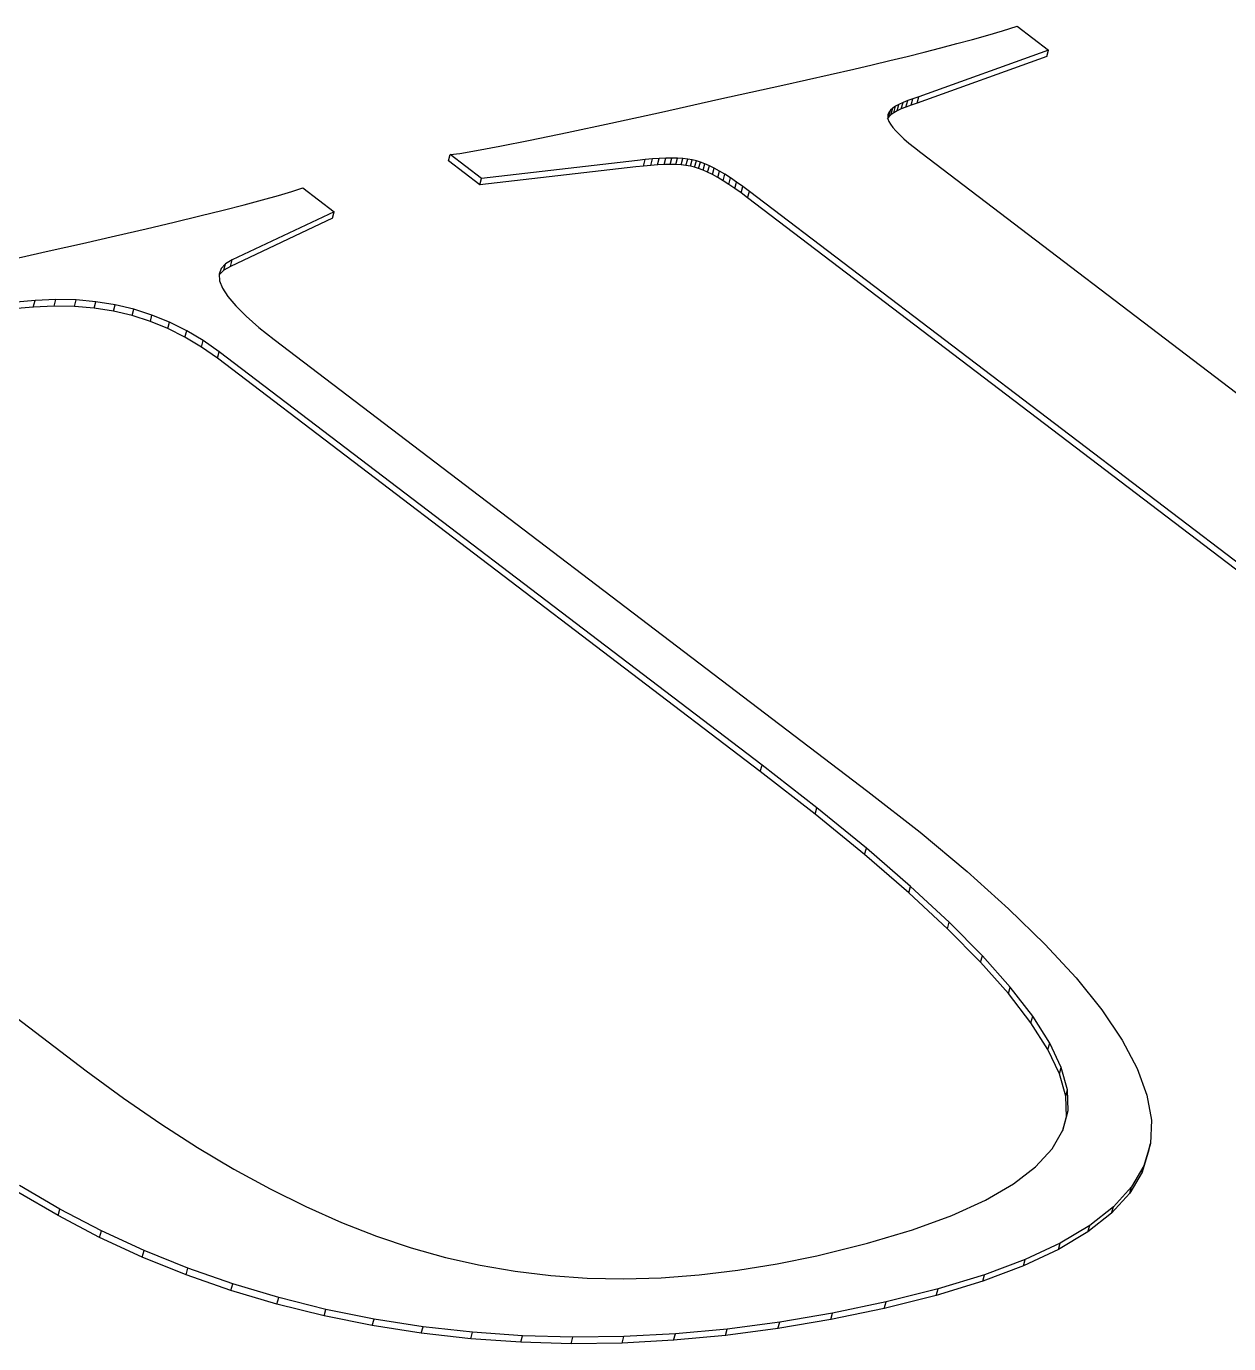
# Model space of a CAD drawing. Header units: millimetres. Extents: x -210 to 210, y -148 to 148.
# Drawn here: x 107.483 to 109.08, y 17.88 to 19.631 of the extents above; entities that cross this region are included whole.
import ezdxf

# ---------------------------------------------------------------- set-up
doc = ezdxf.new("R2010")
doc.units = ezdxf.units.MM
doc.layers.get('0').update_dxf_attribs({"lineweight": 18})

msp = doc.modelspace()

# ---------------------------------------------------------------- linework, layer by layer
at = {"color": 7, "lineweight": 30, "ltscale": 0.000514066}
msp.add_line((108.7599, 19.6191), (108.7796, 19.6249), dxfattribs=at)
at = {"color": 7, "lineweight": 30, "ltscale": 0.000501124}
msp.add_line((108.7796, 19.6249), (108.7988, 19.6307), dxfattribs=at)
at = {"color": 7, "lineweight": 30, "ltscale": 0.001308}
for p, q in [((108.7988, 19.6307), (108.8404, 19.599)), ((108.0873, 19.4287), (108.0457, 19.4604))]:
    msp.add_line(p, q, dxfattribs=at)
at = {"color": 7, "lineweight": 30, "ltscale": 0.000553238}
msp.add_line((108.6974, 19.602), (108.7188, 19.6077), dxfattribs=at)
at = {"color": 7, "lineweight": 30, "ltscale": 0.000540128}
msp.add_line((108.7188, 19.6077), (108.7396, 19.6134), dxfattribs=at)
at = {"color": 7, "lineweight": 30, "ltscale": 0.00052711}
msp.add_line((108.7396, 19.6134), (108.7599, 19.6191), dxfattribs=at)
at = {"color": 7, "lineweight": 30, "ltscale": 0.00060878}
msp.add_line((108.6061, 19.5795), (108.6298, 19.5851), dxfattribs=at)
at = {"color": 7, "lineweight": 30, "ltscale": 0.000594038}
msp.add_line((108.6298, 19.5851), (108.6529, 19.5907), dxfattribs=at)
at = {"color": 7, "lineweight": 30, "ltscale": 0.000580949}
msp.add_line((108.6529, 19.5907), (108.6754, 19.5963), dxfattribs=at)
at = {"color": 7, "lineweight": 30, "ltscale": 0.004574}
for p, q in [((108.8381, 19.5904), (108.666, 19.5284)), ((108.8404, 19.599), (108.6683, 19.5369))]:
    msp.add_line(p, q, dxfattribs=at)
at = {"color": 7, "lineweight": 30, "ltscale": 0.000567777}
msp.add_line((108.6754, 19.5963), (108.6974, 19.602), dxfattribs=at)
at = {"color": 7, "lineweight": 30, "ltscale": 0.000221405}
for p, q in [((108.8381, 19.5904), (108.8404, 19.599)), ((108.6582, 19.526), (108.6605, 19.5345)), ((108.6313, 19.5133), (108.6336, 19.5218)), ((108.6449, 19.521), (108.6473, 19.5296)), ((108.6511, 19.5235), (108.6535, 19.5321)), ((108.0434, 19.4518), (108.0457, 19.4604)), ((108.3025, 19.4451), (108.3048, 19.4536)), ((108.3378, 19.4471), (108.3401, 19.4556)), ((108.3454, 19.4469), (108.3477, 19.4555)), ((108.3589, 19.4458), (108.3613, 19.4543)), ((108.3649, 19.4448), (108.3673, 19.4533)), ((108.3758, 19.4419), (108.3782, 19.4504)), ((108.3877, 19.437), (108.3901, 19.4455)), ((108.4011, 19.4299), (108.4034, 19.4384)), ((108.4408, 19.4029), (108.4432, 19.4114)), ((107.8895, 19.3759), (107.8918, 19.3844)), ((107.754, 19.3118), (107.7563, 19.3204)), ((107.4919, 19.2577), (107.4943, 19.2663)), ((107.573, 19.2563), (107.5753, 19.2648)), ((107.7366, 19.1897), (107.7389, 19.1982)), ((108.4577, 18.6407), (108.46, 18.6492)), ((108.7062, 18.4318), (108.7086, 18.4403)), ((108.7874, 18.3455), (108.7898, 18.3541)), ((108.8172, 18.3069), (108.8195, 18.3155)), ((108.8398, 18.2713), (108.8421, 18.2799)), ((108.8552, 18.2388), (108.8575, 18.2473)), ((108.8073, 17.9837), (108.8097, 17.9922)), ((108.7532, 17.9633), (108.7555, 17.9719)), ((107.8156, 17.933), (107.818, 17.9416)), ((107.8782, 17.9175), (107.8805, 17.926)), ((108.6223, 17.9273), (108.6247, 17.9358)), ((108.4812, 17.9006), (108.4835, 17.9091)), ((108.1395, 17.8823), (108.1419, 17.8909))]:
    msp.add_line(p, q, dxfattribs=at)
at = {"color": 7, "lineweight": 30, "ltscale": 0.002412}
msp.add_line((108.4877, 19.5527), (108.5818, 19.5739), dxfattribs=at)
at = {"color": 7, "lineweight": 30, "ltscale": 0.000621975}
msp.add_line((108.5818, 19.5739), (108.6061, 19.5795), dxfattribs=at)
at = {"color": 7, "lineweight": 30, "ltscale": 0.002181}
msp.add_line((108.4025, 19.5337), (108.4877, 19.5527), dxfattribs=at)
at = {"color": 7, "lineweight": 30, "ltscale": 0.001949}
msp.add_line((108.3264, 19.5168), (108.4025, 19.5337), dxfattribs=at)
at = {"color": 7, "lineweight": 30, "ltscale": 0.000186163}
for p, q in [((108.6605, 19.5345), (108.6535, 19.5321)), ((108.6582, 19.526), (108.6511, 19.5235))]:
    msp.add_line(p, q, dxfattribs=at)
at = {"color": 7, "lineweight": 30, "ltscale": 0.000204673}
msp.add_line((108.6683, 19.5369), (108.6605, 19.5345), dxfattribs=at)
at = {"color": 7, "lineweight": 30, "ltscale": 0.000221592}
for p, q in [((108.666, 19.5284), (108.6683, 19.5369)), ((108.6284, 19.5106), (108.6307, 19.5191)), ((108.635, 19.5159), (108.6374, 19.5244)), ((108.6395, 19.5185), (108.6419, 19.527)), ((108.3121, 19.446), (108.3144, 19.4545)), ((108.3212, 19.4466), (108.3235, 19.4552)), ((108.3298, 19.447), (108.3321, 19.4555)), ((108.3524, 19.4465), (108.3548, 19.455)), ((108.3704, 19.4435), (108.3728, 19.4521)), ((108.3816, 19.4397), (108.3839, 19.4482)), ((108.3942, 19.4337), (108.3966, 19.4422)), ((108.4083, 19.4256), (108.4106, 19.4341)), ((108.4159, 19.4207), (108.4182, 19.4292)), ((108.4238, 19.4153), (108.4262, 19.4238)), ((108.4321, 19.4094), (108.4345, 19.4179)), ((107.7449, 19.3068), (107.7472, 19.3153)), ((107.5196, 19.2591), (107.522, 19.2676)), ((107.5467, 19.2586), (107.549, 19.2671)), ((107.5985, 19.2522), (107.6008, 19.2608)), ((107.6234, 19.2463), (107.6257, 19.2549)), ((107.6708, 19.2291), (107.6731, 19.2376)), ((107.6934, 19.2177), (107.6958, 19.2263)), ((107.7154, 19.2046), (107.7177, 19.2131)), ((108.5306, 18.5839), (108.533, 18.5924)), ((108.5963, 18.5302), (108.5987, 18.5387)), ((108.6549, 18.4795), (108.6572, 18.488)), ((108.7504, 18.3871), (108.7528, 18.3957)), ((108.8642, 18.1819), (108.8665, 18.1904)), ((108.9736, 18.1379), (108.976, 18.1464)), ((108.9648, 18.1084), (108.9672, 18.1169)), ((108.9484, 18.0804), (108.9507, 18.0889)), ((108.9244, 18.0539), (108.9268, 18.0624)), ((107.525, 18.0505), (107.5273, 18.059)), ((107.5801, 18.0217), (107.5825, 18.0302)), ((108.8929, 18.0289), (108.8953, 18.0375)), ((108.8539, 18.0055), (108.8562, 18.0141)), ((107.6368, 17.9955), (107.6392, 18.0041)), ((107.695, 17.972), (107.6973, 17.9806)), ((107.7546, 17.9512), (107.7569, 17.9598)), ((108.6915, 17.9445), (108.6939, 17.9531)), ((107.9423, 17.9046), (107.9446, 17.9131)), ((108.5514, 17.9125), (108.5538, 17.9211)), ((108.0074, 17.8944), (108.0097, 17.903)), ((108.0731, 17.887), (108.0754, 17.8955)), ((108.2065, 17.8804), (108.2089, 17.889)), ((108.2743, 17.8813), (108.2766, 17.8899)), ((108.3426, 17.885), (108.3449, 17.8935)), ((108.4116, 17.8914), (108.4139, 17.8999))]:
    msp.add_line(p, q, dxfattribs=at)
at = {"color": 7, "lineweight": 30, "ltscale": 0.001718}
msp.add_line((108.2593, 19.5022), (108.3264, 19.5168), dxfattribs=at)
at = {"color": 7, "lineweight": 30, "ltscale": 7.66479e-05}
msp.add_line((108.6286, 19.5164), (108.6273, 19.5136), dxfattribs=at)
at = {"color": 7, "lineweight": 30, "ltscale": 8.5974e-05}
for p, q in [((108.6307, 19.5191), (108.6286, 19.5164)), ((108.6284, 19.5106), (108.6263, 19.5079))]:
    msp.add_line(p, q, dxfattribs=at)
at = {"color": 7, "lineweight": 30, "ltscale": 9.84643e-05}
msp.add_line((108.6336, 19.5218), (108.6307, 19.5191), dxfattribs=at)
at = {"color": 7, "lineweight": 30, "ltscale": 0.000114391}
msp.add_line((108.635, 19.5159), (108.6313, 19.5133), dxfattribs=at)
at = {"color": 7, "lineweight": 30, "ltscale": 0.000114508}
msp.add_line((108.6374, 19.5244), (108.6336, 19.5218), dxfattribs=at)
at = {"color": 7, "lineweight": 30, "ltscale": 0.000130474}
for p, q in [((108.6395, 19.5185), (108.635, 19.5159)), ((108.6419, 19.527), (108.6374, 19.5244))]:
    msp.add_line(p, q, dxfattribs=at)
at = {"color": 7, "lineweight": 30, "ltscale": 0.000148998}
msp.add_line((108.6449, 19.521), (108.6395, 19.5185), dxfattribs=at)
at = {"color": 7, "lineweight": 30, "ltscale": 0.000148908}
msp.add_line((108.6473, 19.5296), (108.6419, 19.527), dxfattribs=at)
at = {"color": 7, "lineweight": 30, "ltscale": 0.000166653}
for p, q in [((108.6511, 19.5235), (108.6449, 19.521)), ((108.6535, 19.5321), (108.6473, 19.5296))]:
    msp.add_line(p, q, dxfattribs=at)
at = {"color": 7, "lineweight": 30, "ltscale": 0.000204607}
msp.add_line((108.666, 19.5284), (108.6582, 19.526), dxfattribs=at)
at = {"color": 7, "lineweight": 30, "ltscale": 0.001486}
msp.add_line((108.2012, 19.4897), (108.2593, 19.5022), dxfattribs=at)
at = {"color": 7, "lineweight": 30, "ltscale": 7.13624e-05}
msp.add_line((108.6273, 19.5136), (108.6269, 19.5108), dxfattribs=at)
at = {"color": 7, "lineweight": 30, "ltscale": 7.6394e-05}
msp.add_line((108.6269, 19.5108), (108.6273, 19.5078), dxfattribs=at)
at = {"color": 7, "lineweight": 30, "ltscale": 9.15655e-05}
msp.add_line((108.6273, 19.5078), (108.6285, 19.5044), dxfattribs=at)
at = {"color": 7, "lineweight": 30, "ltscale": 9.86011e-05}
msp.add_line((108.6313, 19.5133), (108.6284, 19.5106), dxfattribs=at)
at = {"color": 7, "lineweight": 30, "ltscale": 0.000109834}
msp.add_line((108.6285, 19.5044), (108.6307, 19.5005), dxfattribs=at)
at = {"color": 7, "lineweight": 30, "ltscale": 0.000129309}
msp.add_line((108.6307, 19.5005), (108.6337, 19.4963), dxfattribs=at)
at = {"color": 7, "lineweight": 30, "ltscale": 0.001255}
msp.add_line((108.152, 19.4795), (108.2012, 19.4897), dxfattribs=at)
at = {"color": 7, "lineweight": 30, "ltscale": 0.00015203}
msp.add_line((108.6337, 19.4963), (108.6377, 19.4917), dxfattribs=at)
at = {"color": 7, "lineweight": 30, "ltscale": 0.000173145}
msp.add_line((108.6377, 19.4917), (108.6425, 19.4868), dxfattribs=at)
at = {"color": 7, "lineweight": 30, "ltscale": 0.000197128}
msp.add_line((108.6425, 19.4868), (108.6483, 19.4814), dxfattribs=at)
at = {"color": 7, "lineweight": 30, "ltscale": 0.000219129}
msp.add_line((108.6483, 19.4814), (108.6549, 19.4756), dxfattribs=at)
at = {"color": 7, "lineweight": 30, "ltscale": 0.000560979}
msp.add_line((108.0588, 19.4619), (108.0809, 19.4656), dxfattribs=at)
at = {"color": 7, "lineweight": 30, "ltscale": 0.000790041}
msp.add_line((108.0809, 19.4656), (108.1119, 19.4714), dxfattribs=at)
at = {"color": 7, "lineweight": 30, "ltscale": 0.001022}
msp.add_line((108.1119, 19.4714), (108.152, 19.4795), dxfattribs=at)
at = {"color": 7, "lineweight": 30, "ltscale": 0.000242548}
msp.add_line((108.6549, 19.4756), (108.6624, 19.4695), dxfattribs=at)
at = {"color": 7, "lineweight": 30, "ltscale": 0.000267404}
msp.add_line((108.6624, 19.4695), (108.6709, 19.4629), dxfattribs=at)
at = {"color": 7, "lineweight": 30, "ltscale": 0.042534}
for p, q in [((108.6709, 19.4629), (110.0245, 18.4323)), ((109.7969, 18.3808), (108.4432, 19.4114)), ((109.7945, 18.3723), (108.4408, 19.4029))]:
    msp.add_line(p, q, dxfattribs=at)
at = {"color": 7, "lineweight": 30, "ltscale": 0.001309}
for p, q in [((108.0851, 19.4201), (108.0434, 19.4518)), ((107.8502, 19.4162), (107.8918, 19.3844))]:
    msp.add_line(p, q, dxfattribs=at)
at = {"color": 7, "lineweight": 30, "ltscale": 0.000328022}
msp.add_line((108.0457, 19.4604), (108.0588, 19.4619), dxfattribs=at)
at = {"color": 7, "lineweight": 30, "ltscale": 0.005217}
msp.add_line((108.2947, 19.4524), (108.0873, 19.4287), dxfattribs=at)
at = {"color": 7, "lineweight": 30, "ltscale": 0.000255401}
msp.add_line((108.3025, 19.4451), (108.2923, 19.4439), dxfattribs=at)
at = {"color": 7, "lineweight": 30, "ltscale": 0.000255369}
msp.add_line((108.3048, 19.4536), (108.2947, 19.4524), dxfattribs=at)
at = {"color": 7, "lineweight": 30, "ltscale": 0.000240638}
msp.add_line((108.3121, 19.446), (108.3025, 19.4451), dxfattribs=at)
at = {"color": 7, "lineweight": 30, "ltscale": 0.000240666}
msp.add_line((108.3144, 19.4545), (108.3048, 19.4536), dxfattribs=at)
at = {"color": 7, "lineweight": 30, "ltscale": 0.000229078}
for p, q in [((108.3212, 19.4466), (108.3121, 19.446)), ((108.3235, 19.4552), (108.3144, 19.4545))]:
    msp.add_line(p, q, dxfattribs=at)
at = {"color": 7, "lineweight": 30, "ltscale": 0.000214596}
for p, q in [((108.3298, 19.447), (108.3212, 19.4466)), ((108.3321, 19.4555), (108.3235, 19.4552))]:
    msp.add_line(p, q, dxfattribs=at)
at = {"color": 7, "lineweight": 30, "ltscale": 0.000200323}
msp.add_line((108.3378, 19.4471), (108.3298, 19.447), dxfattribs=at)
at = {"color": 7, "lineweight": 30, "ltscale": 0.00020031}
msp.add_line((108.3401, 19.4556), (108.3321, 19.4555), dxfattribs=at)
at = {"color": 7, "lineweight": 30, "ltscale": 0.000189295}
for p, q in [((108.3454, 19.4469), (108.3378, 19.4471)), ((108.3477, 19.4555), (108.3401, 19.4556))]:
    msp.add_line(p, q, dxfattribs=at)
at = {"color": 7, "lineweight": 30, "ltscale": 0.000177012}
msp.add_line((108.3524, 19.4465), (108.3454, 19.4469), dxfattribs=at)
at = {"color": 7, "lineweight": 30, "ltscale": 0.00017701}
msp.add_line((108.3548, 19.455), (108.3477, 19.4555), dxfattribs=at)
at = {"color": 7, "lineweight": 30, "ltscale": 0.000163526}
msp.add_line((108.3589, 19.4458), (108.3524, 19.4465), dxfattribs=at)
at = {"color": 7, "lineweight": 30, "ltscale": 0.000163536}
msp.add_line((108.3613, 19.4543), (108.3548, 19.455), dxfattribs=at)
at = {"color": 7, "lineweight": 30, "ltscale": 0.000151971}
for p, q in [((108.3649, 19.4448), (108.3589, 19.4458)), ((108.3673, 19.4533), (108.3613, 19.4543))]:
    msp.add_line(p, q, dxfattribs=at)
at = {"color": 7, "lineweight": 30, "ltscale": 0.000140919}
msp.add_line((108.3728, 19.4521), (108.3673, 19.4533), dxfattribs=at)
at = {"color": 7, "lineweight": 30, "ltscale": 0.000141556}
msp.add_line((108.3782, 19.4504), (108.3728, 19.4521), dxfattribs=at)
at = {"color": 7, "lineweight": 30, "ltscale": 0.000153874}
msp.add_line((108.3839, 19.4482), (108.3782, 19.4504), dxfattribs=at)
at = {"color": 7, "lineweight": 30, "ltscale": 0.000168258}
msp.add_line((108.3901, 19.4455), (108.3839, 19.4482), dxfattribs=at)
at = {"color": 7, "lineweight": 30, "ltscale": 0.00018158}
msp.add_line((108.3966, 19.4422), (108.3901, 19.4455), dxfattribs=at)
at = {"color": 7, "lineweight": 30, "ltscale": 0.005216}
msp.add_line((108.2923, 19.4439), (108.0851, 19.4201), dxfattribs=at)
at = {"color": 7, "lineweight": 30, "ltscale": 0.000221084}
msp.add_line((108.0851, 19.4201), (108.0873, 19.4287), dxfattribs=at)
at = {"color": 7, "lineweight": 30, "ltscale": 0.000140952}
msp.add_line((108.3704, 19.4435), (108.3649, 19.4448), dxfattribs=at)
at = {"color": 7, "lineweight": 30, "ltscale": 0.000141509}
msp.add_line((108.3758, 19.4419), (108.3704, 19.4435), dxfattribs=at)
at = {"color": 7, "lineweight": 30, "ltscale": 0.000153932}
msp.add_line((108.3816, 19.4397), (108.3758, 19.4419), dxfattribs=at)
at = {"color": 7, "lineweight": 30, "ltscale": 0.00016819}
msp.add_line((108.3877, 19.437), (108.3816, 19.4397), dxfattribs=at)
at = {"color": 7, "lineweight": 30, "ltscale": 0.000181657}
msp.add_line((108.3942, 19.4337), (108.3877, 19.437), dxfattribs=at)
at = {"color": 7, "lineweight": 30, "ltscale": 0.000195259}
msp.add_line((108.4011, 19.4299), (108.3942, 19.4337), dxfattribs=at)
at = {"color": 7, "lineweight": 30, "ltscale": 0.000195343}
msp.add_line((108.4034, 19.4384), (108.3966, 19.4422), dxfattribs=at)
at = {"color": 7, "lineweight": 30, "ltscale": 0.000210751}
msp.add_line((108.4083, 19.4256), (108.4011, 19.4299), dxfattribs=at)
at = {"color": 7, "lineweight": 30, "ltscale": 0.000210662}
msp.add_line((108.4106, 19.4341), (108.4034, 19.4384), dxfattribs=at)
at = {"color": 7, "lineweight": 30, "ltscale": 0.000224938}
for p, q in [((108.4182, 19.4292), (108.4106, 19.4341)), ((108.4159, 19.4207), (108.4083, 19.4256))]:
    msp.add_line(p, q, dxfattribs=at)
at = {"color": 7, "lineweight": 30, "ltscale": 0.000240621}
for p, q in [((108.4262, 19.4238), (108.4182, 19.4292)), ((108.4238, 19.4153), (108.4159, 19.4207))]:
    msp.add_line(p, q, dxfattribs=at)
at = {"color": 7, "lineweight": 30, "ltscale": 0.000466776}
msp.add_line((107.8176, 19.406), (107.8355, 19.4114), dxfattribs=at)
at = {"color": 7, "lineweight": 30, "ltscale": 0.000385814}
msp.add_line((107.8355, 19.4114), (107.8502, 19.4162), dxfattribs=at)
at = {"color": 7, "lineweight": 30, "ltscale": 0.000255242}
for p, q in [((108.4321, 19.4094), (108.4238, 19.4153)), ((108.4345, 19.4179), (108.4262, 19.4238))]:
    msp.add_line(p, q, dxfattribs=at)
at = {"color": 7, "lineweight": 30, "ltscale": 0.000271273}
msp.add_line((108.4432, 19.4114), (108.4345, 19.4179), dxfattribs=at)
at = {"color": 7, "lineweight": 30, "ltscale": 0.000714739}
msp.add_line((107.7443, 19.3864), (107.772, 19.3936), dxfattribs=at)
at = {"color": 7, "lineweight": 30, "ltscale": 0.00063195}
msp.add_line((107.772, 19.3936), (107.7964, 19.4001), dxfattribs=at)
at = {"color": 7, "lineweight": 30, "ltscale": 0.000549239}
msp.add_line((107.7964, 19.4001), (107.8176, 19.406), dxfattribs=at)
at = {"color": 7, "lineweight": 30, "ltscale": 0.000271167}
msp.add_line((108.4408, 19.4029), (108.4321, 19.4094), dxfattribs=at)
at = {"color": 7, "lineweight": 30, "ltscale": 0.000878945}
msp.add_line((107.6793, 19.3705), (107.7134, 19.3788), dxfattribs=at)
at = {"color": 7, "lineweight": 30, "ltscale": 0.00079601}
msp.add_line((107.7134, 19.3788), (107.7443, 19.3864), dxfattribs=at)
at = {"color": 7, "lineweight": 30, "ltscale": 0.003747}
for p, q in [((107.8895, 19.3759), (107.754, 19.3118)), ((107.8918, 19.3844), (107.7563, 19.3204))]:
    msp.add_line(p, q, dxfattribs=at)
at = {"color": 7, "lineweight": 30, "ltscale": 0.001043}
msp.add_line((107.6012, 19.3522), (107.6419, 19.3617), dxfattribs=at)
at = {"color": 7, "lineweight": 30, "ltscale": 0.000960282}
msp.add_line((107.6419, 19.3617), (107.6793, 19.3705), dxfattribs=at)
at = {"color": 7, "lineweight": 30, "ltscale": 0.001128}
msp.add_line((107.5133, 19.3323), (107.5573, 19.3422), dxfattribs=at)
at = {"color": 7, "lineweight": 30, "ltscale": 0.001126}
msp.add_line((107.5573, 19.3422), (107.6012, 19.3522), dxfattribs=at)
at = {"color": 7, "lineweight": 30, "ltscale": 0.001051}
msp.add_line((107.4722, 19.3233), (107.5133, 19.3323), dxfattribs=at)
at = {"color": 7, "lineweight": 30, "ltscale": 0.000199221}
msp.add_line((107.7414, 19.309), (107.7388, 19.3014), dxfattribs=at)
at = {"color": 7, "lineweight": 30, "ltscale": 0.000214955}
for p, q in [((107.7449, 19.3068), (107.739, 19.3004)), ((107.7472, 19.3153), (107.7414, 19.309))]:
    msp.add_line(p, q, dxfattribs=at)
at = {"color": 7, "lineweight": 30, "ltscale": 0.000261418}
msp.add_line((107.754, 19.3118), (107.7449, 19.3068), dxfattribs=at)
at = {"color": 7, "lineweight": 30, "ltscale": 0.000261317}
msp.add_line((107.7563, 19.3204), (107.7472, 19.3153), dxfattribs=at)
at = {"color": 7, "lineweight": 30, "ltscale": 0.000219166}
msp.add_line((107.7388, 19.3014), (107.7394, 19.2927), dxfattribs=at)
at = {"color": 7, "lineweight": 30, "ltscale": 0.000267199}
msp.add_line((107.7394, 19.2927), (107.7433, 19.2827), dxfattribs=at)
at = {"color": 7, "lineweight": 30, "ltscale": 0.000332993}
msp.add_line((107.7433, 19.2827), (107.7505, 19.2716), dxfattribs=at)
at = {"color": 7, "lineweight": 30, "ltscale": 0.000404574}
msp.add_line((107.7505, 19.2716), (107.7609, 19.2592), dxfattribs=at)
at = {"color": 7, "lineweight": 30, "ltscale": 0.00504}
for p, q in [((107.4919, 19.2577), (107.2911, 19.2406)), ((107.4943, 19.2663), (107.2934, 19.2491))]:
    msp.add_line(p, q, dxfattribs=at)
at = {"color": 7, "lineweight": 30, "ltscale": 0.000693202}
msp.add_line((107.5196, 19.2591), (107.4919, 19.2577), dxfattribs=at)
at = {"color": 7, "lineweight": 30, "ltscale": 0.000693221}
msp.add_line((107.522, 19.2676), (107.4943, 19.2663), dxfattribs=at)
at = {"color": 7, "lineweight": 30, "ltscale": 0.000676371}
for p, q in [((107.5467, 19.2586), (107.5196, 19.2591)), ((107.549, 19.2671), (107.522, 19.2676))]:
    msp.add_line(p, q, dxfattribs=at)
at = {"color": 7, "lineweight": 30, "ltscale": 0.000659564}
msp.add_line((107.573, 19.2563), (107.5467, 19.2586), dxfattribs=at)
at = {"color": 7, "lineweight": 30, "ltscale": 0.00065957}
msp.add_line((107.5753, 19.2648), (107.549, 19.2671), dxfattribs=at)
at = {"color": 7, "lineweight": 30, "ltscale": 0.000646075}
msp.add_line((107.5985, 19.2522), (107.573, 19.2563), dxfattribs=at)
at = {"color": 7, "lineweight": 30, "ltscale": 0.000646054}
msp.add_line((107.6008, 19.2608), (107.5753, 19.2648), dxfattribs=at)
at = {"color": 7, "lineweight": 30, "ltscale": 0.000639062}
for p, q in [((107.6257, 19.2549), (107.6008, 19.2608)), ((107.6234, 19.2463), (107.5985, 19.2522))]:
    msp.add_line(p, q, dxfattribs=at)
at = {"color": 7, "lineweight": 30, "ltscale": 0.000631224}
msp.add_line((107.6497, 19.2471), (107.6257, 19.2549), dxfattribs=at)
at = {"color": 7, "lineweight": 30, "ltscale": 0.000482921}
msp.add_line((107.7609, 19.2592), (107.7747, 19.2456), dxfattribs=at)
at = {"color": 7, "lineweight": 30, "ltscale": 0.000632699}
msp.add_line((107.6475, 19.2386), (107.6234, 19.2463), dxfattribs=at)
at = {"color": 7, "lineweight": 30, "ltscale": 0.000221271}
for p, q in [((107.6475, 19.2386), (107.6497, 19.2471)), ((108.8634, 18.2093), (108.8657, 18.2178))]:
    msp.add_line(p, q, dxfattribs=at)
at = {"color": 7, "lineweight": 30, "ltscale": 0.000630112}
msp.add_line((107.6708, 19.2291), (107.6475, 19.2386), dxfattribs=at)
at = {"color": 7, "lineweight": 30, "ltscale": 0.000631554}
msp.add_line((107.6731, 19.2376), (107.6497, 19.2471), dxfattribs=at)
at = {"color": 7, "lineweight": 30, "ltscale": 0.000632745}
for p, q in [((107.6958, 19.2263), (107.6731, 19.2376)), ((107.6934, 19.2177), (107.6708, 19.2291))]:
    msp.add_line(p, q, dxfattribs=at)
at = {"color": 7, "lineweight": 30, "ltscale": 0.00056289}
msp.add_line((107.7747, 19.2456), (107.7916, 19.2307), dxfattribs=at)
at = {"color": 7, "lineweight": 30, "ltscale": 0.000639076}
for p, q in [((107.7154, 19.2046), (107.6934, 19.2177)), ((107.7177, 19.2131), (107.6958, 19.2263))]:
    msp.add_line(p, q, dxfattribs=at)
at = {"color": 7, "lineweight": 30, "ltscale": 0.000645775}
msp.add_line((107.7916, 19.2307), (107.8118, 19.2147), dxfattribs=at)
at = {"color": 7, "lineweight": 30, "ltscale": 0.000648895}
msp.add_line((107.7366, 19.1897), (107.7154, 19.2046), dxfattribs=at)
at = {"color": 7, "lineweight": 30, "ltscale": 0.000648996}
msp.add_line((107.7389, 19.1982), (107.7177, 19.2131), dxfattribs=at)
at = {"color": 7, "lineweight": 30, "ltscale": 0.024785}
msp.add_line((107.8118, 19.2147), (108.6007, 18.6142), dxfattribs=at)
at = {"color": 7, "lineweight": 30, "ltscale": 0.022657}
for p, q in [((108.4577, 18.6407), (107.7366, 19.1897)), ((108.46, 18.6492), (107.7389, 19.1982))]:
    msp.add_line(p, q, dxfattribs=at)
at = {"color": 7, "lineweight": 30, "ltscale": 0.029202}
msp.add_line((106.6329, 18.9507), (107.5623, 18.2431), dxfattribs=at)
at = {"color": 7, "lineweight": 30, "ltscale": 0.00231}
for p, q in [((108.5306, 18.5839), (108.4577, 18.6407)), ((108.533, 18.5924), (108.46, 18.6492))]:
    msp.add_line(p, q, dxfattribs=at)
at = {"color": 7, "lineweight": 30, "ltscale": 0.002202}
msp.add_line((108.6007, 18.6142), (108.67, 18.5599), dxfattribs=at)
at = {"color": 7, "lineweight": 30, "ltscale": 0.002122}
for p, q in [((108.5987, 18.5387), (108.533, 18.5924)), ((108.5963, 18.5302), (108.5306, 18.5839))]:
    msp.add_line(p, q, dxfattribs=at)
at = {"color": 7, "lineweight": 30, "ltscale": 0.002029}
msp.add_line((108.67, 18.5599), (108.7324, 18.5079), dxfattribs=at)
at = {"color": 7, "lineweight": 30, "ltscale": 0.001937}
for p, q in [((108.6572, 18.488), (108.5987, 18.5387)), ((108.6549, 18.4795), (108.5963, 18.5302))]:
    msp.add_line(p, q, dxfattribs=at)
at = {"color": 7, "lineweight": 30, "ltscale": 0.001856}
msp.add_line((108.7324, 18.5079), (108.7876, 18.4583), dxfattribs=at)
at = {"color": 7, "lineweight": 30, "ltscale": 0.001752}
for p, q in [((108.7086, 18.4403), (108.6572, 18.488)), ((108.7062, 18.4318), (108.6549, 18.4795))]:
    msp.add_line(p, q, dxfattribs=at)
at = {"color": 7, "lineweight": 30, "ltscale": 0.001687}
msp.add_line((108.7876, 18.4583), (108.8358, 18.4111), dxfattribs=at)
at = {"color": 7, "lineweight": 30, "ltscale": 0.00157}
for p, q in [((108.7504, 18.3871), (108.7062, 18.4318)), ((108.7528, 18.3957), (108.7086, 18.4403))]:
    msp.add_line(p, q, dxfattribs=at)
at = {"color": 7, "lineweight": 30, "ltscale": 0.001392}
for p, q in [((108.7898, 18.3541), (108.7528, 18.3957)), ((108.7874, 18.3455), (108.7504, 18.3871))]:
    msp.add_line(p, q, dxfattribs=at)
at = {"color": 7, "lineweight": 30, "ltscale": 0.001523}
msp.add_line((108.8358, 18.4111), (108.8771, 18.3663), dxfattribs=at)
at = {"color": 7, "lineweight": 30, "ltscale": 0.001363}
msp.add_line((108.8771, 18.3663), (108.9112, 18.3238), dxfattribs=at)
at = {"color": 7, "lineweight": 30, "ltscale": 0.001218}
for p, q in [((108.8172, 18.3069), (108.7874, 18.3455)), ((108.8195, 18.3155), (108.7898, 18.3541))]:
    msp.add_line(p, q, dxfattribs=at)
at = {"color": 7, "lineweight": 30, "ltscale": 0.001053}
for p, q in [((108.8421, 18.2799), (108.8195, 18.3155)), ((108.8398, 18.2713), (108.8172, 18.3069))]:
    msp.add_line(p, q, dxfattribs=at)
at = {"color": 7, "lineweight": 30, "ltscale": 0.00121}
msp.add_line((108.9112, 18.3238), (108.9383, 18.2837), dxfattribs=at)
at = {"color": 7, "lineweight": 30, "ltscale": 0.000900334}
for p, q in [((108.8575, 18.2473), (108.8421, 18.2799)), ((108.8552, 18.2388), (108.8398, 18.2713))]:
    msp.add_line(p, q, dxfattribs=at)
at = {"color": 7, "lineweight": 30, "ltscale": 0.001068}
msp.add_line((108.9383, 18.2837), (108.9583, 18.2459), dxfattribs=at)
at = {"color": 7, "lineweight": 30, "ltscale": 0.001545}
msp.add_line((107.5623, 18.2431), (107.612, 18.2064), dxfattribs=at)
at = {"color": 7, "lineweight": 30, "ltscale": 0.000766253}
msp.add_line((108.8634, 18.2093), (108.8552, 18.2388), dxfattribs=at)
at = {"color": 7, "lineweight": 30, "ltscale": 0.000765587}
msp.add_line((108.8657, 18.2178), (108.8575, 18.2473), dxfattribs=at)
at = {"color": 7, "lineweight": 30, "ltscale": 0.000942333}
msp.add_line((108.9583, 18.2459), (108.9713, 18.2105), dxfattribs=at)
at = {"color": 7, "lineweight": 30, "ltscale": 0.001499}
msp.add_line((107.612, 18.2064), (107.6613, 18.1723), dxfattribs=at)
at = {"color": 7, "lineweight": 30, "ltscale": 0.000685417}
msp.add_line((108.8642, 18.1819), (108.8634, 18.2093), dxfattribs=at)
at = {"color": 7, "lineweight": 30, "ltscale": 0.000685541}
msp.add_line((108.8665, 18.1904), (108.8657, 18.2178), dxfattribs=at)
at = {"color": 7, "lineweight": 30, "ltscale": 0.000838865}
msp.add_line((108.9713, 18.2105), (108.9773, 18.1775), dxfattribs=at)
at = {"color": 7, "lineweight": 30, "ltscale": 0.000677016}
msp.add_line((108.8597, 18.1642), (108.8665, 18.1904), dxfattribs=at)
at = {"color": 7, "lineweight": 30, "ltscale": 0.001453}
msp.add_line((107.6613, 18.1723), (107.7102, 18.1409), dxfattribs=at)
at = {"color": 7, "lineweight": 30, "ltscale": 0.000467131}
msp.add_line((108.8595, 18.1638), (108.8642, 18.1819), dxfattribs=at)
at = {"color": 7, "lineweight": 30, "ltscale": 0.000777473}
msp.add_line((108.9773, 18.1775), (108.976, 18.1464), dxfattribs=at)
at = {"color": 7, "lineweight": 30, "ltscale": 0.000721125}
msp.add_line((108.8454, 18.1392), (108.8597, 18.1642), dxfattribs=at)
at = {"color": 7, "lineweight": 30, "ltscale": 0.001407}
msp.add_line((107.7102, 18.1409), (107.7586, 18.1121), dxfattribs=at)
at = {"color": 7, "lineweight": 30, "ltscale": 0.000810441}
msp.add_line((108.8234, 18.1153), (108.8454, 18.1392), dxfattribs=at)
at = {"color": 7, "lineweight": 30, "ltscale": 0.000770711}
for p, q in [((108.9736, 18.1379), (108.9648, 18.1084)), ((108.976, 18.1464), (108.9672, 18.1169))]:
    msp.add_line(p, q, dxfattribs=at)
at = {"color": 7, "lineweight": 30, "ltscale": 0.000929517}
msp.add_line((108.794, 18.0927), (108.8234, 18.1153), dxfattribs=at)
at = {"color": 7, "lineweight": 30, "ltscale": 0.000811798}
for p, q in [((108.9672, 18.1169), (108.9507, 18.0889)), ((108.9648, 18.1084), (108.9484, 18.0804))]:
    msp.add_line(p, q, dxfattribs=at)
at = {"color": 7, "lineweight": 30, "ltscale": 0.001365}
msp.add_line((107.7586, 18.1121), (107.8065, 18.086), dxfattribs=at)
at = {"color": 7, "lineweight": 30, "ltscale": 0.001555}
for p, q in [((107.525, 18.0505), (107.4713, 18.0819)), ((107.5273, 18.059), (107.4737, 18.0904)), ((107.5801, 18.0217), (107.525, 18.0505)), ((107.5825, 18.0302), (107.5273, 18.059))]:
    msp.add_line(p, q, dxfattribs=at)
at = {"color": 7, "lineweight": 30, "ltscale": 0.001326}
msp.add_line((107.8065, 18.086), (107.8541, 18.0625), dxfattribs=at)
at = {"color": 7, "lineweight": 30, "ltscale": 0.001072}
msp.add_line((108.7568, 18.0712), (108.794, 18.0927), dxfattribs=at)
at = {"color": 7, "lineweight": 30, "ltscale": 0.000892263}
for p, q in [((108.9484, 18.0804), (108.9244, 18.0539)), ((108.9507, 18.0889), (108.9268, 18.0624))]:
    msp.add_line(p, q, dxfattribs=at)
at = {"color": 7, "lineweight": 30, "ltscale": 0.001287}
msp.add_line((107.8541, 18.0625), (107.9012, 18.0416), dxfattribs=at)
at = {"color": 7, "lineweight": 30, "ltscale": 0.001227}
msp.add_line((108.7121, 18.0509), (108.7568, 18.0712), dxfattribs=at)
at = {"color": 7, "lineweight": 30, "ltscale": 0.001004}
for p, q in [((108.9268, 18.0624), (108.8953, 18.0375)), ((108.9244, 18.0539), (108.8929, 18.0289))]:
    msp.add_line(p, q, dxfattribs=at)
at = {"color": 7, "lineweight": 30, "ltscale": 0.00139}
msp.add_line((108.6599, 18.0318), (108.7121, 18.0509), dxfattribs=at)
at = {"color": 7, "lineweight": 30, "ltscale": 0.001561}
for p, q in [((107.6392, 18.0041), (107.5825, 18.0302)), ((107.6368, 17.9955), (107.5801, 18.0217))]:
    msp.add_line(p, q, dxfattribs=at)
at = {"color": 7, "lineweight": 30, "ltscale": 0.001251}
msp.add_line((107.9012, 18.0416), (107.9477, 18.0234), dxfattribs=at)
at = {"color": 7, "lineweight": 30, "ltscale": 0.001562}
msp.add_line((108.6001, 18.014), (108.6599, 18.0318), dxfattribs=at)
at = {"color": 7, "lineweight": 30, "ltscale": 0.001138}
for p, q in [((108.8929, 18.0289), (108.8539, 18.0055)), ((108.8953, 18.0375), (108.8562, 18.0141))]:
    msp.add_line(p, q, dxfattribs=at)
at = {"color": 7, "lineweight": 30, "ltscale": 0.001217}
msp.add_line((107.9477, 18.0234), (107.9939, 18.0079), dxfattribs=at)
at = {"color": 7, "lineweight": 30, "ltscale": 0.001737}
msp.add_line((108.5326, 17.9973), (108.6001, 18.014), dxfattribs=at)
at = {"color": 7, "lineweight": 30, "ltscale": 0.001286}
for p, q in [((108.8562, 18.0141), (108.8097, 17.9922)), ((108.8539, 18.0055), (108.8073, 17.9837))]:
    msp.add_line(p, q, dxfattribs=at)
at = {"color": 7, "lineweight": 30, "ltscale": 0.001567}
for p, q in [((107.695, 17.972), (107.6368, 17.9955)), ((107.6973, 17.9806), (107.6392, 18.0041))]:
    msp.add_line(p, q, dxfattribs=at)
at = {"color": 7, "lineweight": 30, "ltscale": 0.001187}
msp.add_line((107.9939, 18.0079), (108.0396, 17.995), dxfattribs=at)
at = {"color": 7, "lineweight": 30, "ltscale": 0.001175}
msp.add_line((108.0396, 17.995), (108.0854, 17.9846), dxfattribs=at)
at = {"color": 7, "lineweight": 30, "ltscale": 0.001347}
msp.add_line((108.4799, 17.9864), (108.5326, 17.9973), dxfattribs=at)
at = {"color": 7, "lineweight": 30, "ltscale": 0.001578}
for p, q in [((107.7569, 17.9598), (107.6973, 17.9806)), ((107.7546, 17.9512), (107.695, 17.972))]:
    msp.add_line(p, q, dxfattribs=at)
at = {"color": 7, "lineweight": 30, "ltscale": 0.001183}
msp.add_line((108.0854, 17.9846), (108.1321, 17.9766), dxfattribs=at)
at = {"color": 7, "lineweight": 30, "ltscale": 0.001193}
msp.add_line((108.1321, 17.9766), (108.1794, 17.9709), dxfattribs=at)
at = {"color": 7, "lineweight": 30, "ltscale": 0.00129}
msp.add_line((108.3767, 17.9718), (108.4279, 17.9779), dxfattribs=at)
at = {"color": 7, "lineweight": 30, "ltscale": 0.001316}
msp.add_line((108.4279, 17.9779), (108.4799, 17.9864), dxfattribs=at)
at = {"color": 7, "lineweight": 30, "ltscale": 0.001445}
for p, q in [((108.8073, 17.9837), (108.7532, 17.9633)), ((108.8097, 17.9922), (108.7555, 17.9719))]:
    msp.add_line(p, q, dxfattribs=at)
at = {"color": 7, "lineweight": 30, "ltscale": 0.001593}
for p, q in [((107.818, 17.9416), (107.7569, 17.9598)), ((107.8156, 17.933), (107.7546, 17.9512))]:
    msp.add_line(p, q, dxfattribs=at)
at = {"color": 7, "lineweight": 30, "ltscale": 0.001207}
msp.add_line((108.1794, 17.9709), (108.2276, 17.9676), dxfattribs=at)
at = {"color": 7, "lineweight": 30, "ltscale": 0.001223}
msp.add_line((108.2276, 17.9676), (108.2765, 17.9667), dxfattribs=at)
at = {"color": 7, "lineweight": 30, "ltscale": 0.001243}
msp.add_line((108.2765, 17.9667), (108.3262, 17.9681), dxfattribs=at)
at = {"color": 7, "lineweight": 30, "ltscale": 0.001264}
msp.add_line((108.3262, 17.9681), (108.3767, 17.9718), dxfattribs=at)
at = {"color": 7, "lineweight": 30, "ltscale": 0.001612}
for p, q in [((108.7532, 17.9633), (108.6915, 17.9445)), ((108.7555, 17.9719), (108.6939, 17.9531)), ((107.8805, 17.926), (107.818, 17.9416)), ((107.8782, 17.9175), (107.8156, 17.933))]:
    msp.add_line(p, q, dxfattribs=at)
at = {"color": 7, "lineweight": 30, "ltscale": 0.001782}
msp.add_line((108.6915, 17.9445), (108.6223, 17.9273), dxfattribs=at)
at = {"color": 7, "lineweight": 30, "ltscale": 0.001783}
msp.add_line((108.6939, 17.9531), (108.6247, 17.9358), dxfattribs=at)
at = {"color": 7, "lineweight": 30, "ltscale": 0.001633}
for p, q in [((107.9446, 17.9131), (107.8805, 17.926)), ((107.9423, 17.9046), (107.8782, 17.9175))]:
    msp.add_line(p, q, dxfattribs=at)
at = {"color": 7, "lineweight": 30, "ltscale": 0.001811}
for p, q in [((108.6223, 17.9273), (108.5514, 17.9125)), ((108.6247, 17.9358), (108.5538, 17.9211))]:
    msp.add_line(p, q, dxfattribs=at)
at = {"color": 7, "lineweight": 30, "ltscale": 0.001647}
for p, q in [((108.0097, 17.903), (107.9446, 17.9131)), ((108.0074, 17.8944), (107.9423, 17.9046))]:
    msp.add_line(p, q, dxfattribs=at)
at = {"color": 7, "lineweight": 30, "ltscale": 0.001755}
for p, q in [((108.4835, 17.9091), (108.4139, 17.8999)), ((108.4812, 17.9006), (108.4116, 17.8914))]:
    msp.add_line(p, q, dxfattribs=at)
at = {"color": 7, "lineweight": 30, "ltscale": 0.001781}
for p, q in [((108.5514, 17.9125), (108.4812, 17.9006)), ((108.5538, 17.9211), (108.4835, 17.9091))]:
    msp.add_line(p, q, dxfattribs=at)
at = {"color": 7, "lineweight": 30, "ltscale": 0.001654}
for p, q in [((108.0731, 17.887), (108.0074, 17.8944)), ((108.0754, 17.8955), (108.0097, 17.903))]:
    msp.add_line(p, q, dxfattribs=at)
at = {"color": 7, "lineweight": 30, "ltscale": 0.001665}
for p, q in [((108.1419, 17.8909), (108.0754, 17.8955)), ((108.1395, 17.8823), (108.0731, 17.887))]:
    msp.add_line(p, q, dxfattribs=at)
at = {"color": 7, "lineweight": 30, "ltscale": 0.001676}
for p, q in [((108.2089, 17.889), (108.1419, 17.8909)), ((108.2065, 17.8804), (108.1395, 17.8823))]:
    msp.add_line(p, q, dxfattribs=at)
at = {"color": 7, "lineweight": 30, "ltscale": 0.001693}
for p, q in [((108.2766, 17.8899), (108.2089, 17.889)), ((108.2743, 17.8813), (108.2065, 17.8804))]:
    msp.add_line(p, q, dxfattribs=at)
at = {"color": 7, "lineweight": 30, "ltscale": 0.001711}
for p, q in [((108.3449, 17.8935), (108.2766, 17.8899)), ((108.3426, 17.885), (108.2743, 17.8813))]:
    msp.add_line(p, q, dxfattribs=at)
at = {"color": 7, "lineweight": 30, "ltscale": 0.001732}
for p, q in [((108.4116, 17.8914), (108.3426, 17.885)), ((108.4139, 17.8999), (108.3449, 17.8935))]:
    msp.add_line(p, q, dxfattribs=at)

doc.saveas('drawing.dxf')
